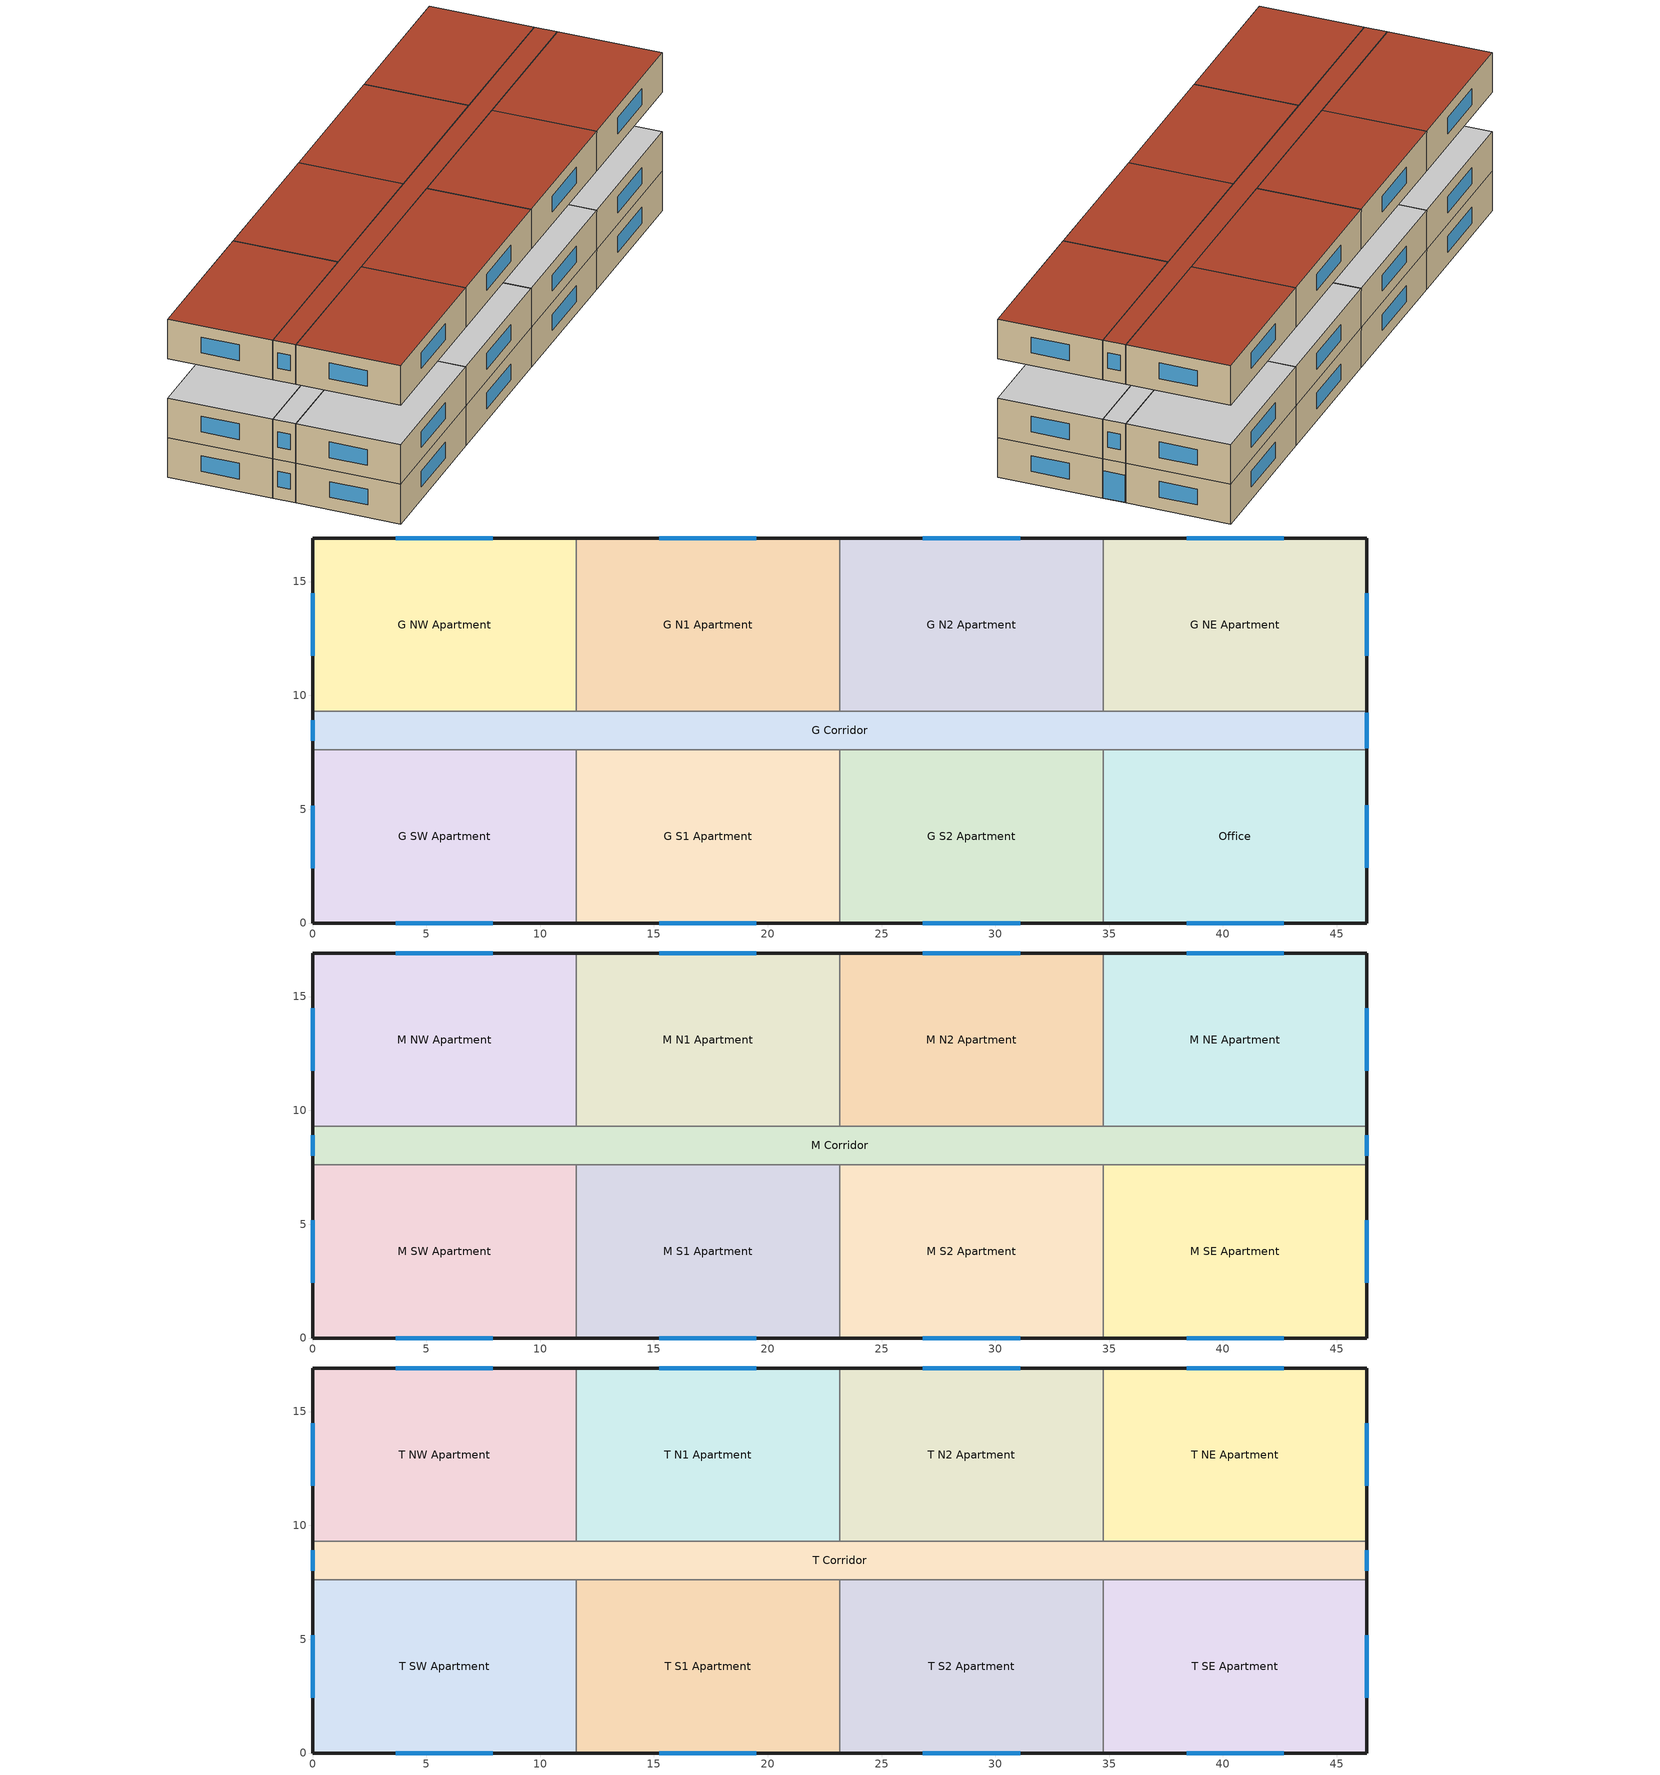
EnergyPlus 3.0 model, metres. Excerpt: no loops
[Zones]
G SW Apartment
 floor ground (Benchmarks-R_Pre1980_Table 8A-15_Unheated_Ext-slab): 0,7.62 11.58,7.62 11.58,0 0,0 z0
 wall outside (Steel-Framed_R-13 + R-3.8 ci_Ext-wall): 0,7.62 0,0 11.58,0 z0:3.05
 wall to G Corridor (Standard_Int-Wall): 11.58,7.62 0,7.62 z0:3.05
 wall to G S1 Apartment (Standard_Int-Wall): 11.58,0 11.58,7.62 z0:3.05
 window (std_window_UValue_3.237_SHGC_0.39_VT_0.495): 3.66,0 7.92,0 z0.95:2.17
 window (std_window_UValue_3.237_SHGC_0.39_VT_0.495_west): 0,5.14 0,2.4 z0.95:2.17
 ceiling adiabatic (INT-FLOOR-UNDERSIDE): 11.58,0 11.58,7.62 0,7.62 0,0 z3.05
G NW Apartment
 floor ground (Benchmarks-R_Pre1980_Table 8A-15_Unheated_Ext-slab): 0,16.92 11.58,16.92 11.58,9.3 0,9.3 z0
 wall outside (Steel-Framed_R-13 + R-3.8 ci_Ext-wall): 11.58,16.92 0,16.92 0,9.3 z0:3.05
 wall to G Corridor (Standard_Int-Wall): 0,9.3 11.58,9.3 z0:3.05
 wall to G N1 Apartment (Standard_Int-Wall): 11.58,9.3 11.58,16.92 z0:3.05
 window (std_window_UValue_3.237_SHGC_0.39_VT_0.495_north): 7.92,16.92 3.66,16.92 z0.95:2.17
 window (std_window_UValue_3.237_SHGC_0.39_VT_0.495_west): 0,14.48 0,11.73 z0.95:2.17
 ceiling adiabatic (INT-FLOOR-UNDERSIDE): 11.58,9.3 11.58,16.92 0,16.92 0,9.3 z3.05
Office
 floor ground (Benchmarks-R_Pre1980_Table 8A-15_Unheated_Ext-slab): 34.75,7.62 46.33,7.62 46.33,0 34.75,0 z0
 wall outside (Steel-Framed_R-13 + R-3.8 ci_Ext-wall): 34.75,0 46.33,0 46.33,7.62 z0:3.05
 wall to G Corridor (Standard_Int-Wall): 46.33,7.62 34.75,7.62 z0:3.05
 wall to G S2 Apartment (Standard_Int-Wall): 34.75,7.62 34.75,0 z0:3.05
 window (std_window_UValue_3.237_SHGC_0.39_VT_0.495): 38.4,0 42.67,0 z0.95:2.17
 window (std_window_UValue_3.237_SHGC_0.39_VT_0.495_east): 46.33,2.44 46.33,5.18 z0.95:2.17
 ceiling adiabatic (INT-FLOOR-UNDERSIDE): 46.33,0 46.33,7.62 34.75,7.62 34.75,0 z3.05
G NE Apartment
 floor ground (Benchmarks-R_Pre1980_Table 8A-15_Unheated_Ext-slab): 34.75,16.92 46.33,16.92 46.33,9.3 34.75,9.3 z0
 wall outside (Steel-Framed_R-13 + R-3.8 ci_Ext-wall): 46.33,9.3 46.33,16.92 34.75,16.92 z0:3.05
 wall to G Corridor (Standard_Int-Wall): 34.75,9.3 46.33,9.3 z0:3.05
 wall to G N2 Apartment (Standard_Int-Wall): 34.75,16.92 34.75,9.3 z0:3.05
 window (std_window_UValue_3.237_SHGC_0.39_VT_0.495_north): 42.67,16.92 38.4,16.92 z0.95:2.17
 window (std_window_UValue_3.237_SHGC_0.39_VT_0.495_east): 46.33,11.73 46.33,14.48 z0.95:2.17
 ceiling adiabatic (INT-FLOOR-UNDERSIDE): 46.33,9.3 46.33,16.92 34.75,16.92 34.75,9.3 z3.05
G N1 Apartment
 floor ground (Benchmarks-R_Pre1980_Table 8A-15_Unheated_Ext-slab): 11.58,16.92 23.16,16.92 23.16,9.3 11.58,9.3 z0
 wall outside (Steel-Framed_R-13 + R-3.8 ci_Ext-wall): 23.16,16.92 11.58,16.92 z0:3.05
 wall to G Corridor (Standard_Int-Wall): 11.58,9.3 23.16,9.3 z0:3.05
 wall to G N2 Apartment (Standard_Int-Wall): 23.16,9.3 23.16,16.92 z0:3.05
 window (std_window_UValue_3.237_SHGC_0.39_VT_0.495_north): 19.51,16.92 15.24,16.92 z0.95:2.17
 ceiling adiabatic (INT-FLOOR-UNDERSIDE): 23.16,9.3 23.16,16.92 11.58,16.92 11.58,9.3 z3.05
G N2 Apartment
 floor ground (Benchmarks-R_Pre1980_Table 8A-15_Unheated_Ext-slab): 23.16,16.92 34.75,16.92 34.75,9.3 23.16,9.3 z0
 wall outside (Steel-Framed_R-13 + R-3.8 ci_Ext-wall): 34.75,16.92 23.16,16.92 z0:3.05
 wall to G Corridor (Standard_Int-Wall): 23.16,9.3 34.75,9.3 z0:3.05
 window (std_window_UValue_3.237_SHGC_0.39_VT_0.495_north): 31.09,16.92 26.82,16.92 z0.95:2.17
 ceiling adiabatic (INT-FLOOR-UNDERSIDE): 34.75,9.3 34.75,16.92 23.16,16.92 23.16,9.3 z3.05
G S1 Apartment
 floor ground (Benchmarks-R_Pre1980_Table 8A-15_Unheated_Ext-slab): 11.58,7.62 23.16,7.62 23.16,0 11.58,0 z0
 wall outside (Steel-Framed_R-13 + R-3.8 ci_Ext-wall): 11.58,0 23.16,0 z0:3.05
 wall to G Corridor (Standard_Int-Wall): 23.16,7.62 11.58,7.62 z0:3.05
 wall to G S2 Apartment (Standard_Int-Wall): 23.16,0 23.16,7.62 z0:3.05
 window (std_window_UValue_3.237_SHGC_0.39_VT_0.495): 15.24,0 19.51,0 z0.95:2.17
 ceiling adiabatic (INT-FLOOR-UNDERSIDE): 23.16,0 23.16,7.62 11.58,7.62 11.58,0 z3.05
G S2 Apartment
 floor ground (Benchmarks-R_Pre1980_Table 8A-15_Unheated_Ext-slab): 23.16,7.62 34.75,7.62 34.75,0 23.16,0 z0
 wall outside (Steel-Framed_R-13 + R-3.8 ci_Ext-wall): 23.16,0 34.75,0 z0:3.05
 wall to G Corridor (Standard_Int-Wall): 34.75,7.62 23.16,7.62 z0:3.05
 window (std_window_UValue_3.237_SHGC_0.39_VT_0.495): 26.82,0 31.09,0 z0.95:2.17
 ceiling adiabatic (INT-FLOOR-UNDERSIDE): 34.75,0 34.75,7.62 23.16,7.62 23.16,0 z3.05
G Corridor
 floor ground (Benchmarks-R_Pre1980_Table 8A-15_Unheated_Ext-slab): 0,9.3 46.33,9.3 46.33,7.62 0,7.62 z0
 wall outside (Steel-Framed_R-13 + R-3.8 ci_Ext-wall): 0,9.3 0,7.62 / 46.33,7.62 46.33,9.3 z0:3.05
 window (std_window_UValue_3.237_SHGC_0.39_VT_0.495_west): 0,8.91 0,8 z0.95:2.17
 window (std_window_UValue_3.237_SHGC_0.39_VT_0.495_east): 46.33,7.67 46.33,9.25 z0.03:2.13
 ceiling adiabatic (INT-FLOOR-UNDERSIDE): 46.33,7.62 46.33,9.3 0,9.3 0,7.62 z3.05
M SW Apartment
 floor adiabatic (INT-FLOOR-TOPSIDE): 0,7.62 11.58,7.62 11.58,0 0,0 z3.05
 wall outside (Steel-Framed_R-13 + R-3.8 ci_Ext-wall): 0,7.62 0,0 11.58,0 z3.05:6.1
 wall to M Corridor (Standard_Int-Wall): 11.58,7.62 0,7.62 z3.05:6.1
 wall to M S1 Apartment (Standard_Int-Wall): 11.58,0 11.58,7.62 z3.05:6.1
 window (std_window_UValue_3.237_SHGC_0.39_VT_0.495_west): 0,5.18 0,2.44 z4:5.22
 window (std_window_UValue_3.237_SHGC_0.39_VT_0.495): 3.66,0 7.92,0 z4:5.22
 ceiling adiabatic (INT-FLOOR-UNDERSIDE): 11.58,0 11.58,7.62 0,7.62 0,0 z6.1
M NW Apartment
 floor adiabatic (INT-FLOOR-TOPSIDE): 0,16.92 11.58,16.92 11.58,9.3 0,9.3 z3.05
 wall outside (Steel-Framed_R-13 + R-3.8 ci_Ext-wall): 11.58,16.92 0,16.92 0,9.3 z3.05:6.1
 wall to M Corridor (Standard_Int-Wall): 0,9.3 11.58,9.3 z3.05:6.1
 wall to M N1 Apartment (Standard_Int-Wall): 11.58,9.3 11.58,16.92 z3.05:6.1
 window (std_window_UValue_3.237_SHGC_0.39_VT_0.495_north): 7.92,16.92 3.66,16.92 z4:5.22
 window (std_window_UValue_3.237_SHGC_0.39_VT_0.495_west): 0,14.48 0,11.73 z4:5.22
 ceiling adiabatic (INT-FLOOR-UNDERSIDE): 11.58,9.3 11.58,16.92 0,16.92 0,9.3 z6.1
M SE Apartment
 floor adiabatic (INT-FLOOR-TOPSIDE): 34.75,7.62 46.33,7.62 46.33,0 34.75,0 z3.05
 wall outside (Steel-Framed_R-13 + R-3.8 ci_Ext-wall): 34.75,0 46.33,0 46.33,7.62 z3.05:6.1
 wall to M Corridor (Standard_Int-Wall): 46.33,7.62 34.75,7.62 z3.05:6.1
 wall to M S2 Apartment (Standard_Int-Wall): 34.75,7.62 34.75,0 z3.05:6.1
 window (std_window_UValue_3.237_SHGC_0.39_VT_0.495_east): 46.33,2.44 46.33,5.18 z4:5.22
 window (std_window_UValue_3.237_SHGC_0.39_VT_0.495): 38.4,0 42.67,0 z4:5.22
 ceiling adiabatic (INT-FLOOR-UNDERSIDE): 46.33,0 46.33,7.62 34.75,7.62 34.75,0 z6.1
M NE Apartment
 floor adiabatic (INT-FLOOR-TOPSIDE): 34.75,16.92 46.33,16.92 46.33,9.3 34.75,9.3 z3.05
 wall outside (Steel-Framed_R-13 + R-3.8 ci_Ext-wall): 46.33,9.3 46.33,16.92 34.75,16.92 z3.05:6.1
 wall to M Corridor (Standard_Int-Wall): 34.75,9.3 46.33,9.3 z3.05:6.1
 wall to M N2 Apartment (Standard_Int-Wall): 34.75,16.92 34.75,9.3 z3.05:6.1
 window (std_window_UValue_3.237_SHGC_0.39_VT_0.495_north): 42.67,16.92 38.4,16.92 z4:5.22
 window (std_window_UValue_3.237_SHGC_0.39_VT_0.495_east): 46.33,11.73 46.33,14.48 z4:5.22
 ceiling adiabatic (INT-FLOOR-UNDERSIDE): 46.33,9.3 46.33,16.92 34.75,16.92 34.75,9.3 z6.1
M N1 Apartment
 floor adiabatic (INT-FLOOR-TOPSIDE): 11.58,16.92 23.16,16.92 23.16,9.3 11.58,9.3 z3.05
 wall outside (Steel-Framed_R-13 + R-3.8 ci_Ext-wall): 23.16,16.92 11.58,16.92 z3.05:6.1
 wall to M Corridor (Standard_Int-Wall): 11.58,9.3 23.16,9.3 z3.05:6.1
 wall to M N2 Apartment (Standard_Int-Wall): 23.16,9.3 23.16,16.92 z3.05:6.1
 window (std_window_UValue_3.237_SHGC_0.39_VT_0.495_north): 19.51,16.92 15.24,16.92 z4:5.22
 ceiling adiabatic (INT-FLOOR-UNDERSIDE): 23.16,9.3 23.16,16.92 11.58,16.92 11.58,9.3 z6.1
M N2 Apartment
 floor adiabatic (INT-FLOOR-TOPSIDE): 23.16,16.92 34.75,16.92 34.75,9.3 23.16,9.3 z3.05
 wall outside (Steel-Framed_R-13 + R-3.8 ci_Ext-wall): 34.75,16.92 23.16,16.92 z3.05:6.1
 wall to M Corridor (Standard_Int-Wall): 23.16,9.3 34.75,9.3 z3.05:6.1
 window (std_window_UValue_3.237_SHGC_0.39_VT_0.495_north): 31.09,16.92 26.82,16.92 z4:5.22
 ceiling adiabatic (INT-FLOOR-UNDERSIDE): 34.75,9.3 34.75,16.92 23.16,16.92 23.16,9.3 z6.1
M S1 Apartment
 floor adiabatic (INT-FLOOR-TOPSIDE): 11.58,7.62 23.16,7.62 23.16,0 11.58,0 z3.05
 wall outside (Steel-Framed_R-13 + R-3.8 ci_Ext-wall): 11.58,0 23.16,0 z3.05:6.1
 wall to M Corridor (Standard_Int-Wall): 23.16,7.62 11.58,7.62 z3.05:6.1
 wall to M S2 Apartment (Standard_Int-Wall): 23.16,0 23.16,7.62 z3.05:6.1
 window (std_window_UValue_3.237_SHGC_0.39_VT_0.495): 15.24,0 19.51,0 z4:5.22
 ceiling adiabatic (INT-FLOOR-UNDERSIDE): 23.16,0 23.16,7.62 11.58,7.62 11.58,0 z6.1
M S2 Apartment
 floor adiabatic (INT-FLOOR-TOPSIDE): 23.16,7.62 34.75,7.62 34.75,0 23.16,0 z3.05
 wall outside (Steel-Framed_R-13 + R-3.8 ci_Ext-wall): 23.16,0 34.75,0 z3.05:6.1
 wall to M Corridor (Standard_Int-Wall): 34.75,7.62 23.16,7.62 z3.05:6.1
 window (std_window_UValue_3.237_SHGC_0.39_VT_0.495): 26.82,0 31.09,0 z4:5.22
 ceiling adiabatic (INT-FLOOR-UNDERSIDE): 34.75,0 34.75,7.62 23.16,7.62 23.16,0 z6.1
M Corridor
 floor adiabatic (INT-FLOOR-TOPSIDE): 0,9.3 46.33,9.3 46.33,7.62 0,7.62 z3.05
 wall outside (Steel-Framed_R-13 + R-3.8 ci_Ext-wall): 0,9.3 0,7.62 / 46.33,7.62 46.33,9.3 z3.05:6.1
 window (std_window_UValue_3.237_SHGC_0.39_VT_0.495_west): 0,8.91 0,8 z4:5.22
 window (std_window_UValue_3.237_SHGC_0.39_VT_0.495_east): 46.33,8 46.33,8.91 z4:5.22
 ceiling adiabatic (INT-FLOOR-UNDERSIDE): 46.33,7.62 46.33,9.3 0,9.3 0,7.62 z6.1
T SW Apartment
 floor adiabatic (INT-FLOOR-TOPSIDE): 0,7.62 11.58,7.62 11.58,0 0,0 z9.14
 wall outside (Steel-Framed_R-13 + R-3.8 ci_Ext-wall): 0,7.62 0,0 11.58,0 z9.14:12.19
 wall to T Corridor (Standard_Int-Wall): 11.58,7.62 0,7.62 z9.14:12.19
 wall to T S1 Apartment (Standard_Int-Wall): 11.58,0 11.58,7.62 z9.14:12.19
 window (std_window_UValue_3.237_SHGC_0.39_VT_0.495_west): 0,5.18 0,2.44 z10.1:11.32
 window (std_window_UValue_3.237_SHGC_0.39_VT_0.495): 3.66,0 7.92,0 z10.1:11.32
 roof outside (IEAD_R-15 ci_Roof): 11.58,0 11.58,7.62 0,7.62 0,0 z12.19
T NW Apartment
 floor adiabatic (INT-FLOOR-TOPSIDE): 0,16.92 11.58,16.92 11.58,9.3 0,9.3 z9.14
 wall outside (Steel-Framed_R-13 + R-3.8 ci_Ext-wall): 11.58,16.92 0,16.92 0,9.3 z9.14:12.19
 wall to T Corridor (Standard_Int-Wall): 0,9.3 11.58,9.3 z9.14:12.19
 wall to T N1 Apartment (Standard_Int-Wall): 11.58,9.3 11.58,16.92 z9.14:12.19
 window (std_window_UValue_3.237_SHGC_0.39_VT_0.495_north): 7.92,16.92 3.66,16.92 z10.1:11.32
 window (std_window_UValue_3.237_SHGC_0.39_VT_0.495_west): 0,14.48 0,11.73 z10.1:11.32
 roof outside (IEAD_R-15 ci_Roof): 11.58,9.3 11.58,16.92 0,16.92 0,9.3 z12.19
T SE Apartment
 floor adiabatic (INT-FLOOR-TOPSIDE): 34.75,7.62 46.33,7.62 46.33,0 34.75,0 z9.14
 wall outside (Steel-Framed_R-13 + R-3.8 ci_Ext-wall): 34.75,0 46.33,0 46.33,7.62 z9.14:12.19
 wall to T Corridor (Standard_Int-Wall): 46.33,7.62 34.75,7.62 z9.14:12.19
 wall to T S2 Apartment (Standard_Int-Wall): 34.75,7.62 34.75,0 z9.14:12.19
 window (std_window_UValue_3.237_SHGC_0.39_VT_0.495_east): 46.33,2.44 46.33,5.18 z10.1:11.32
 window (std_window_UValue_3.237_SHGC_0.39_VT_0.495): 38.4,0 42.67,0 z10.1:11.32
 roof outside (IEAD_R-15 ci_Roof): 46.33,0 46.33,7.62 34.75,7.62 34.75,0 z12.19
T NE Apartment
 floor adiabatic (INT-FLOOR-TOPSIDE): 34.75,16.92 46.33,16.92 46.33,9.3 34.75,9.3 z9.14
 wall outside (Steel-Framed_R-13 + R-3.8 ci_Ext-wall): 46.33,9.3 46.33,16.92 34.75,16.92 z9.14:12.19
 wall to T Corridor (Standard_Int-Wall): 34.75,9.3 46.33,9.3 z9.14:12.19
 wall to T N2 Apartment (Standard_Int-Wall): 34.75,16.92 34.75,9.3 z9.14:12.19
 window (std_window_UValue_3.237_SHGC_0.39_VT_0.495_north): 42.67,16.92 38.4,16.92 z10.1:11.32
 window (std_window_UValue_3.237_SHGC_0.39_VT_0.495_east): 46.33,11.73 46.33,14.48 z10.1:11.32
 roof outside (IEAD_R-15 ci_Roof): 46.33,9.3 46.33,16.92 34.75,16.92 34.75,9.3 z12.19
T N1 Apartment
 floor adiabatic (INT-FLOOR-TOPSIDE): 11.58,16.92 23.16,16.92 23.16,9.3 11.58,9.3 z9.14
 wall outside (Steel-Framed_R-13 + R-3.8 ci_Ext-wall): 23.16,16.92 11.58,16.92 z9.14:12.19
 wall to T Corridor (Standard_Int-Wall): 11.58,9.3 23.16,9.3 z9.14:12.19
 wall to T N2 Apartment (Standard_Int-Wall): 23.16,9.3 23.16,16.92 z9.14:12.19
 window (std_window_UValue_3.237_SHGC_0.39_VT_0.495_north): 19.51,16.92 15.24,16.92 z10.1:11.32
 roof outside (IEAD_R-15 ci_Roof): 23.16,9.3 23.16,16.92 11.58,16.92 11.58,9.3 z12.19
T N2 Apartment
 floor adiabatic (INT-FLOOR-TOPSIDE): 23.16,16.92 34.75,16.92 34.75,9.3 23.16,9.3 z9.14
 wall outside (Steel-Framed_R-13 + R-3.8 ci_Ext-wall): 34.75,16.92 23.16,16.92 z9.14:12.19
 wall to T Corridor (Standard_Int-Wall): 23.16,9.3 34.75,9.3 z9.14:12.19
 window (std_window_UValue_3.237_SHGC_0.39_VT_0.495_north): 31.09,16.92 26.82,16.92 z10.1:11.32
 roof outside (IEAD_R-15 ci_Roof): 34.75,9.3 34.75,16.92 23.16,16.92 23.16,9.3 z12.19
T S1 Apartment
 floor adiabatic (INT-FLOOR-TOPSIDE): 11.58,7.62 23.16,7.62 23.16,0 11.58,0 z9.14
 wall outside (Steel-Framed_R-13 + R-3.8 ci_Ext-wall): 11.58,0 23.16,0 z9.14:12.19
 wall to T Corridor (Standard_Int-Wall): 23.16,7.62 11.58,7.62 z9.14:12.19
 wall to T S2 Apartment (Standard_Int-Wall): 23.16,0 23.16,7.62 z9.14:12.19
 window (std_window_UValue_3.237_SHGC_0.39_VT_0.495): 15.24,0 19.51,0 z10.1:11.32
 roof outside (IEAD_R-15 ci_Roof): 23.16,0 23.16,7.62 11.58,7.62 11.58,0 z12.19
T S2 Apartment
 floor adiabatic (INT-FLOOR-TOPSIDE): 23.16,7.62 34.75,7.62 34.75,0 23.16,0 z9.14
 wall outside (Steel-Framed_R-13 + R-3.8 ci_Ext-wall): 23.16,0 34.75,0 z9.14:12.19
 wall to T Corridor (Standard_Int-Wall): 34.75,7.62 23.16,7.62 z9.14:12.19
 window (std_window_UValue_3.237_SHGC_0.39_VT_0.495): 26.82,0 31.09,0 z10.1:11.32
 roof outside (IEAD_R-15 ci_Roof): 34.75,0 34.75,7.62 23.16,7.62 23.16,0 z12.19
T Corridor
 floor adiabatic (INT-FLOOR-TOPSIDE): 0,9.3 46.33,9.3 46.33,7.62 0,7.62 z9.14
 wall outside (Steel-Framed_R-13 + R-3.8 ci_Ext-wall): 0,9.3 0,7.62 / 46.33,7.62 46.33,9.3 z9.14:12.19
 window (std_window_UValue_3.237_SHGC_0.39_VT_0.495_west): 0,8.91 0,8 z10.1:11.32
 window (std_window_UValue_3.237_SHGC_0.39_VT_0.495_east): 46.33,8 46.33,8.91 z10.1:11.32
 roof outside (IEAD_R-15 ci_Roof): 46.33,7.62 46.33,9.3 0,9.3 0,7.62 z12.19
[Building]
Benchmark Midrise Apartment Building New V1.0_3.0: North Axis=0; Terrain=City; Loads Convergence Tolerance Value=0.04; Temperature Convergence Tolerance Value=0.2; Solar Distribution=FullInteriorAndExterior; Maximum Number of Warmup Days=25
[Site:Location]
LAS_VEGAS_NV_USA TMY2-23169: Latitude {deg}=36.08; Longitude {deg}=-115.17; Time Zone {hr}=-8; Elevation {m}=664
[Site:GroundTemperature:BuildingSurface]
19.75, 19.79, 19.8, 19.83, 19.86, 19.86, 19.81, 19.8, 19.83, 19.86, 19.87, 19.84
[Site:WaterMainsTemperature]
Calculation Method=CORRELATION; Annual Average Outdoor Air Temperature {C}=19.48; Maximum Difference In Monthly Average Outdoor Air Temperatures {deltaC}=25.6
[SizingPeriod:DesignDay] Barometric Pressure {Pa}=93598; Rain Indicator=0; Snow Indicator=0; Day of Month=21; Daylight Saving Time Indicator=0; Humidity Indicating Type=WetBulb
Name | Maximum Dry-Bulb Temperature {C} | Daily Temperature Range {deltaC} | Humidity Indicating Conditions at Maximum Dry-Bulb | Wind Speed {m/s} | Wind Direction {deg} | Sky Clearness | Month | Day Type
LAS_VEGAS Ann Htg 99.6% Condns DB | -1.7 | 0 | -1.7 | 3.1 | 240 | 0 | 1 | WinterDesignDay
LAS_VEGAS Ann Clg .4% Condns DB=>MWB | 42.4 | 13.6 | 19.4 | 5.3 | 230 | 1 | 7 | SummerDesignDay
[WindowMaterial:Glazing] Optical Data Type=SpectralAverage; Thickness=0.003; Infrared Transmittance at Normal Incidence=0; Dirt Correction Factor for Solar and Visible Transmittance=1; Solar Diffusing=No
Name | Solar Transmittance at Normal Incidence | Front Side Solar Reflectance at Normal Incidence | Back Side Solar Reflectance at Normal Incidence | Visible Transmittance at Normal Incidence | Front Side Visible Reflectance at Normal Incidence | Back Side Visible Reflectance at Normal Incidence | Front Side Infrared Hemispherical Emissivity | Back Side Infrared Hemispherical Emissivity | Conductivity
Theoretical Glass [66] | 0.3832 | 0.5668 | 0.5668 | 0.495 | 0.455 | 0.455 | 0.9 | 0.9 | 0.0199
Theoretical Glass [63] | 0.3461 | 0.6039 | 0.6039 | 0.4573 | 0.4927 | 0.4927 | 0.999 | 0.999 | 299.383
[Material] Thermal Absorptance=0.9
Name | Roughness | Thickness | Conductivity | Density | Specific Heat | Solar Absorptance | Visible Absorptance | Thickness {m} | Conductivity {W/m-K} | Density {kg/m3} | Specific Heat {J/kg-K}
Roof Membrane | VeryRough | 0.0095 | 0.16 | 1121.29 | 1460 | 0.7 | 0.7
Roof Insulation | MediumRough | 0.125 | 0.049 | 265 | 836.8 | 0.7 | 0.7
Metal Decking | MediumSmooth | 0.0015 | 45.006 | 7680 | 418.4 | 0.7 | 0.3
GP01 1/2 GYPSUM | Smooth | 0.0127 | 0.16 | 800 | 1090 | 0.7 | 0.5
Wall Insulation [6] | MediumRough | 0.0678 | 0.045 | 265 | 836.8 | 0.7 | 0.7
1/2IN Gypsum | Smooth | 0.0127 | 0.16 | 784.9 | 830 | 0.92 | 0.92
MAT-CC05 8 HW CONCRETE | Rough | 0.2032 | 1.311 | 2240 | 836.8 | 0.7 | 0.7
Floor Insulation [2] | MediumRough | 0.0636 | 0.045 | 265 | 836.8 | 0.7 | 0.7
Std Wood 6inch | MediumSmooth |  |  |  |  | 0.7 | 0.7 | 0.15 | 0.12 | 540 | 1210
Std AC02 | MediumSmooth |  |  |  |  | 0.7 | 0.2 | 0.0127 | 0.057 | 288 | 1339
Std MAT-CC05 4  MW CONCRETE | Rough |  |  |  |  | 0.7 | 0.2 | 0.1 | 0.858 | 1968 | 836.8
Std PW05 | MediumSmooth |  |  |  |  | 0.78 | 0.78 | 0.0191 | 0.115 | 545 | 1213
Std Steel_Brown_Regular | Smooth |  |  |  |  | 0.92 | 0.92 | 0.0015 | 44.9696 | 7689 | 418
[Material:NoMass] Thermal Absorptance=0.9; Solar Absorptance=0.7
Name | Roughness | Thermal Resistance {(m2-K)/W} | Visible Absorptance | Thermal Resistance {m2-K/W}
MAT-SHEATH | Rough | 0.3626 | 0.7
CP02 CARPET PAD | VeryRough | 0.2165 | 0.8
Std CP02 CARPET PAD | VeryRough |  | 0.8 | 0.21648
MAT-AIR-WALL | Rough |  |  | 0.207949
Std Opaque Door panel_con; Std Opaque Door panel_semi | MediumRough |  | 0.7 | 0.12327
Std Overhead Door Panel | MediumRough |  | 0.7 | 0.255345
[Construction]
InteriorFurnishings: Std Wood 6inch
INT-FLOOR-TOPSIDE: Std MAT-CC05 4  MW CONCRETE, Std CP02 CARPET PAD
INT-FLOOR-UNDERSIDE: Std CP02 CARPET PAD, Std MAT-CC05 4  MW CONCRETE
INT-FLOOR-SLAB: Std MAT-CC05 4  MW CONCRETE
DropCeiling: Std AC02
Sloped_Metal_Roof: Std Steel_Brown_Regular, Std PW05
Gable_Wall: Std PW05
AIR-WALL: MAT-AIR-WALL
Std Swinging Door_con: Std Opaque Door panel_con
Std Swinging Door_semi: Std Opaque Door panel_semi
Std Overhead Door: Std Overhead Door Panel
std_window_UValue_3.237_SHGC_0.39_VT_0.495; std_window_UValue_3.237_SHGC_0.39_VT_0.495_east; std_window_UValue_3.237_SHGC_0.39_VT_0.495_north; std_window_UValue_3.237_SHGC_0.39_VT_0.495_west: Theoretical Glass [66]
std_window_UValue_6.922_SHGC_0.36_VT_0.457: Theoretical Glass [63]
IEAD_R-15 ci_Roof: Roof Membrane, Roof Insulation, Metal Decking
Standard_Int-Wall: GP01 1/2 GYPSUM, GP01 1/2 GYPSUM
Steel-Framed_R-13 + R-3.8 ci_Ext-wall: MAT-SHEATH, Wall Insulation [6], 1/2IN Gypsum
Benchmarks-R_Pre1980_Table 8A-15_Unheated_Ext-slab: MAT-CC05 8 HW CONCRETE, CP02 CARPET PAD
Mass_R-8.3 ci_ExposedFloor: Floor Insulation [2], MAT-CC05 8 HW CONCRETE, CP02 CARPET PAD
[ComponentCost:LineItem]
Interior Furnishings: Line Item Type=Construction; Item=InteriorFurnishings; Cost per Area {$/m2}=1
Interior Floor: Line Item Type=Construction; Item=INT-FLOOR-UNDERSIDE; Cost per Area {$/m2}=15
Interior Floor Slab: Line Item Type=Construction; Item=INT-FLOOR-SLAB; Cost per Area {$/m2}=35
Drop Ceiling: Line Item Type=Construction; Item=DropCeiling; Cost per Area {$/m2}=10
Sloped Metal Roof: Line Item Type=Construction; Item=Sloped_Metal_Roof; Cost per Area {$/m2}=1
Gable Wall: Line Item Type=Construction; Item=Gable_Wall; Cost per Area {$/m2}=1
Air Wall: Line Item Type=Construction; Item=AIR-WALL; Cost per Area {$/m2}=1
Swinging Door Conditioned: Line Item Type=Construction; Item=Std Swinging Door_con; Cost per Area {$/m2}=1
Swinging Door Semi-conditioned: Line Item Type=Construction; Item=Std Swinging Door_semi; Cost per Area {$/m2}=1
Overhead Door: Line Item Type=Construction; Item=Std Overhead Door; Cost per Area {$/m2}=1
south:std_window_UValue_3.237_SHGC_0.39_VT_0.495: Line Item Type=Construction; Item=std_window_UValue_3.237_SHGC_0.39_VT_0.495; Cost per Area=215.97
east:std_window_UValue_3.237_SHGC_0.39_VT_0.495_east: Line Item Type=Construction; Item=std_window_UValue_3.237_SHGC_0.39_VT_0.495_east; Cost per Area=215.97
north:std_window_UValue_3.237_SHGC_0.39_VT_0.495_north: Line Item Type=Construction; Item=std_window_UValue_3.237_SHGC_0.39_VT_0.495_north; Cost per Area=215.97
west:std_window_UValue_3.237_SHGC_0.39_VT_0.495_west: Line Item Type=Construction; Item=std_window_UValue_3.237_SHGC_0.39_VT_0.495_west; Cost per Area=215.97
SkylightConst:std_window_UValue_6.922_SHGC_0.36_VT_0.457: Line Item Type=Construction; Item=std_window_UValue_6.922_SHGC_0.36_VT_0.457; Cost per Area=205.748
roofs:IEAD_R-15 ci_Roof: Line Item Type=Construction; Item=IEAD_R-15 ci_Roof; Cost per Area=34.3904
int-walls:Standard_Int-Wall: Line Item Type=Construction; Item=Standard_Int-Wall; Cost per Area=1
ext-walls:Steel-Framed_R-13 + R-3.8 ci_Ext-wall: Line Item Type=Construction; Item=Steel-Framed_R-13 + R-3.8 ci_Ext-wall; Cost per Area=40.2596
ext-slab:Benchmarks-R_Pre1980_Table 8A-15_Unheated_Ext-slab: Line Item Type=Construction; Item=Benchmarks-R_Pre1980_Table 8A-15_Unheated_Ext-slab; Cost per Area=560.787
exposed-floor:Mass_R-8.3 ci_ExposedFloor: Line Item Type=Construction; Item=Mass_R-8.3 ci_ExposedFloor; Cost per Area=34.6727
LIGHTING EQUIP:T Corridor: Line Item Type=Lights; Item=T Corridor; Cost per Unit of Output Capacity=1
LIGHTING EQUIP:G Corridor: Line Item Type=Lights; Item=G Corridor; Cost per Unit of Output Capacity=1
ElectricEquipment:G Corridor:Elevators: Line Item Type=General; Item=G Corridor; Cost per Each=1; Quantity=1.932
LIGHTING EQUIP:M Corridor: Line Item Type=Lights; Item=M Corridor; Cost per Unit of Output Capacity=1
[Zone] Type=1; Ceiling Height=-9999; Part of Total Floor Area=Yes
Name | Multiplier | Volume
G SW Apartment | 1 | 268.9643
G NW Apartment; Office; G NE Apartment; G N1 Apartment; G N2 Apartment; G S1 Apartment; G S2 Apartment; T SW Apartment; T NW Apartment; T SE Apartment; T NE Apartment; T N1 Apartment; T N2 Apartment; T S1 Apartment; T S2 Apartment | 1 | 268.964
M SW Apartment; M NW Apartment; M SE Apartment; M NE Apartment; M N1 Apartment; M N2 Apartment; M S1 Apartment; M S2 Apartment | 2 | 268.964
T Corridor; G Corridor | 1 | 236.687
M Corridor | 2 | 236.687
[InternalMass] Construction=InteriorFurnishings
Name | Zone | Surface Area
G SW Apartment_InternalMass_1 | G SW Apartment | 176.4974
G NW Apartment_InternalMass_1 | G NW Apartment | 176.4974
Office_InternalMass_1 | Office | 176.4974
G NE Apartment_InternalMass_1 | G NE Apartment | 176.4974
G N1 Apartment_InternalMass_1 | G N1 Apartment | 176.4974
G N2 Apartment_InternalMass_1 | G N2 Apartment | 176.4974
G S1 Apartment_InternalMass_1 | G S1 Apartment | 176.4974
G S2 Apartment_InternalMass_1 | G S2 Apartment | 176.4974
M SW Apartment_InternalMass_1 | M SW Apartment | 176.4974
M NW Apartment_InternalMass_1 | M NW Apartment | 176.4974
M SE Apartment_InternalMass_1 | M SE Apartment | 176.4974
M NE Apartment_InternalMass_1 | M NE Apartment | 176.4974
M N1 Apartment_InternalMass_1 | M N1 Apartment | 176.4974
M N2 Apartment_InternalMass_1 | M N2 Apartment | 176.4974
M S1 Apartment_InternalMass_1 | M S1 Apartment | 176.4974
M S2 Apartment_InternalMass_1 | M S2 Apartment | 176.4974
T SW Apartment_InternalMass_1 | T SW Apartment | 176.4974
T NW Apartment_InternalMass_1 | T NW Apartment | 176.4974
T SE Apartment_InternalMass_1 | T SE Apartment | 176.4974
T NE Apartment_InternalMass_1 | T NE Apartment | 176.4974
T N1 Apartment_InternalMass_1 | T N1 Apartment | 176.4974
T N2 Apartment_InternalMass_1 | T N2 Apartment | 176.4974
T S1 Apartment_InternalMass_1 | T S1 Apartment | 176.4974
T S2 Apartment_InternalMass_1 | T S2 Apartment | 176.4974
T Corridor_InternalMass_1 | T Corridor | 155.3169
G Corridor_InternalMass_1 | G Corridor | 155.3169
M Corridor_InternalMass_1 | M Corridor | 155.3169
[ZoneInfiltration] Schedule=INFIL_SCH; Design Volume Flow Rate Calculation Method=Flow/Zone; Constant Term Coefficient=1; Temperature Term Coefficient=0; Velocity Term Coefficient=0; Velocity Squared Term Coefficient=0
Name | Zone | Design Flow Rate {m3/s}
G SW Apartment_Infiltration | G SW Apartment | 0.0129
G NW Apartment_Infiltration | G NW Apartment | 0.0389
Office_Infiltration | Office | 0.0055
G NE Apartment_Infiltration | G NE Apartment | 0.0043
G N1 Apartment_Infiltration | G N1 Apartment | 0.0234
G N2 Apartment_Infiltration | G N2 Apartment | 0.0234
G S1 Apartment_Infiltration | G S1 Apartment | 0.0078
G S2 Apartment_Infiltration | G S2 Apartment | 0.0078
M SW Apartment_Infiltration | M SW Apartment | 0.0186
M NW Apartment_Infiltration | M NW Apartment | 0.0558
M SE Apartment_Infiltration | M SE Apartment | 0.008
M NE Apartment_Infiltration | M NE Apartment | 0.0062
M N1 Apartment_Infiltration | M N1 Apartment | 0.0336
M N2 Apartment_Infiltration | M N2 Apartment | 0.0336
M S1 Apartment_Infiltration | M S1 Apartment | 0.0112
M S2 Apartment_Infiltration | M S2 Apartment | 0.0112
T SW Apartment_Infiltration | T SW Apartment | 0.0246
T NW Apartment_Infiltration | T NW Apartment | 0.0737
T SE Apartment_Infiltration | T SE Apartment | 0.0105
T NE Apartment_Infiltration | T NE Apartment | 0.0082
T N1 Apartment_Infiltration | T N1 Apartment | 0.0324
T N2 Apartment_Infiltration | T N2 Apartment | 0.0324
T S1 Apartment_Infiltration | T S1 Apartment | 0.0108
T S2 Apartment_Infiltration | T S2 Apartment | 0.0108
[People] Number of People Calculation Method=People; Fraction Radiant=0.3; User Specified Sensible Fraction=AUTOCALCULATE; Activity Level Schedule=ACTIVITY_SCH; Enable ASHRAE 55 Comfort Warnings=No; MRT Calculation=ZoneAveraged; Work Efficiency Schedule=WORK_EFF_SCH; Clothing Schedule=CLOTHING_SCH; Air Velocity Schedule=AIR_VELO_SCH; Thermal Comfort Report=FANGER
Name | Zone | Schedule | Number of People
G SW Apartment | G SW Apartment | APT_OCC_SCH | 2.5
G NW Apartment | G NW Apartment | APT_OCC_SCH | 2.5
Office | Office | OFF_OCC_SCH | 2
G NE Apartment | G NE Apartment | APT_OCC_SCH | 2.5
G N1 Apartment | G N1 Apartment | APT_OCC_SCH | 2.5
G N2 Apartment | G N2 Apartment | APT_OCC_SCH | 2.5
G S1 Apartment | G S1 Apartment | APT_OCC_SCH | 2.5
G S2 Apartment | G S2 Apartment | APT_OCC_SCH | 2.5
M SW Apartment | M SW Apartment | APT_OCC_SCH | 2.5
M NW Apartment | M NW Apartment | APT_OCC_SCH | 2.5
M SE Apartment | M SE Apartment | APT_OCC_SCH | 2.5
M NE Apartment | M NE Apartment | APT_OCC_SCH | 2.5
M N1 Apartment | M N1 Apartment | APT_OCC_SCH | 2.5
M N2 Apartment | M N2 Apartment | APT_OCC_SCH | 2.5
M S1 Apartment | M S1 Apartment | APT_OCC_SCH | 2.5
M S2 Apartment | M S2 Apartment | APT_OCC_SCH | 2.5
T SW Apartment | T SW Apartment | APT_OCC_SCH | 2.5
T NW Apartment | T NW Apartment | APT_OCC_SCH | 2.5
T SE Apartment | T SE Apartment | APT_OCC_SCH | 2.5
T NE Apartment | T NE Apartment | APT_OCC_SCH | 2.5
T N1 Apartment | T N1 Apartment | APT_OCC_SCH | 2.5
T N2 Apartment | T N2 Apartment | APT_OCC_SCH | 2.5
T S1 Apartment | T S1 Apartment | APT_OCC_SCH | 2.5
T S2 Apartment | T S2 Apartment | APT_OCC_SCH | 2.5
[Lights] Design Level Calculation Method=LightingLevel; Return Air Fraction=0; Fraction Radiant=0.7; Fraction Visible=0.2; Fraction Replaceable=1; Return Air Fraction is Calculated from Plenum Temperature=No
Name | Zone | Schedule | Design Level {W}
G SW Apartment_Lights | G SW Apartment | APT_LIGHT_SCH | 341.9636
G NW Apartment_Lights | G NW Apartment | APT_LIGHT_SCH | 341.9636
Office_Lights | Office | OFF_LIGHT_SCH | 949.5558
G NE Apartment_Lights | G NE Apartment | APT_LIGHT_SCH | 341.9636
G N1 Apartment_Lights | G N1 Apartment | APT_LIGHT_SCH | 341.9636
G N2 Apartment_Lights | G N2 Apartment | APT_LIGHT_SCH | 341.9636
G S1 Apartment_Lights | G S1 Apartment | APT_LIGHT_SCH | 341.9636
G S2 Apartment_Lights | G S2 Apartment | APT_LIGHT_SCH | 341.9636
M SW Apartment_Lights | M SW Apartment | APT_LIGHT_SCH | 341.9636
M NW Apartment_Lights | M NW Apartment | APT_LIGHT_SCH | 341.9636
M SE Apartment_Lights | M SE Apartment | APT_LIGHT_SCH | 341.9636
M NE Apartment_Lights | M NE Apartment | APT_LIGHT_SCH | 341.9636
M N1 Apartment_Lights | M N1 Apartment | APT_LIGHT_SCH | 341.9636
M N2 Apartment_Lights | M N2 Apartment | APT_LIGHT_SCH | 341.9636
M S1 Apartment_Lights | M S1 Apartment | APT_LIGHT_SCH | 341.9636
M S2 Apartment_Lights | M S2 Apartment | APT_LIGHT_SCH | 341.9636
T SW Apartment_Lights | T SW Apartment | APT_LIGHT_SCH | 341.9636
T NW Apartment_Lights | T NW Apartment | APT_LIGHT_SCH | 341.9636
T SE Apartment_Lights | T SE Apartment | APT_LIGHT_SCH | 341.9636
T NE Apartment_Lights | T NE Apartment | APT_LIGHT_SCH | 341.9636
T N1 Apartment_Lights | T N1 Apartment | APT_LIGHT_SCH | 341.9636
T N2 Apartment_Lights | T N2 Apartment | APT_LIGHT_SCH | 341.9636
T S1 Apartment_Lights | T S1 Apartment | APT_LIGHT_SCH | 341.9636
T S2 Apartment_Lights | T S2 Apartment | APT_LIGHT_SCH | 341.9636
T Corridor_Lights | T Corridor | COR_LIGHT_SCH | 417.8025
G Corridor_Lights | G Corridor | COR_LIGHT_SCH | 417.8025
M Corridor_Lights | M Corridor | COR_LIGHT_SCH | 417.8025
[ElectricEquipment] Design Level Calculation Method=EquipmentLevel; Fraction Latent=0
Name | Zone | Schedule | Design Level {W} | Fraction Radiant | Fraction Lost
G SW Apartment_PlugMisc_Equip | G SW Apartment | APT_EQP_SCH | 588.9717 | 0.5 | 0
G NW Apartment_PlugMisc_Equip | G NW Apartment | APT_EQP_SCH | 588.9717 | 0.5 | 0
Office_PlugMisc_Equip | Office | OFF_EQP_SCH | 712.1669 | 0.5 | 0
G NE Apartment_PlugMisc_Equip | G NE Apartment | APT_EQP_SCH | 588.9717 | 0.5 | 0
G N1 Apartment_PlugMisc_Equip | G N1 Apartment | APT_EQP_SCH | 588.9717 | 0.5 | 0
G N2 Apartment_PlugMisc_Equip | G N2 Apartment | APT_EQP_SCH | 588.9717 | 0.5 | 0
G S1 Apartment_PlugMisc_Equip | G S1 Apartment | APT_EQP_SCH | 588.9717 | 0.5 | 0
G S2 Apartment_PlugMisc_Equip | G S2 Apartment | APT_EQP_SCH | 588.9717 | 0.5 | 0
M SW Apartment_PlugMisc_Equip | M SW Apartment | APT_EQP_SCH | 588.9717 | 0.5 | 0
M NW Apartment_PlugMisc_Equip | M NW Apartment | APT_EQP_SCH | 588.9717 | 0.5 | 0
M SE Apartment_PlugMisc_Equip | M SE Apartment | APT_EQP_SCH | 588.9717 | 0.5 | 0
M NE Apartment_PlugMisc_Equip | M NE Apartment | APT_EQP_SCH | 588.9717 | 0.5 | 0
M N1 Apartment_PlugMisc_Equip | M N1 Apartment | APT_EQP_SCH | 588.9717 | 0.5 | 0
M N2 Apartment_PlugMisc_Equip | M N2 Apartment | APT_EQP_SCH | 588.9717 | 0.5 | 0
M S1 Apartment_PlugMisc_Equip | M S1 Apartment | APT_EQP_SCH | 588.9717 | 0.5 | 0
M S2 Apartment_PlugMisc_Equip | M S2 Apartment | APT_EQP_SCH | 588.9717 | 0.5 | 0
T SW Apartment_PlugMisc_Equip | T SW Apartment | APT_EQP_SCH | 588.9717 | 0.5 | 0
T NW Apartment_PlugMisc_Equip | T NW Apartment | APT_EQP_SCH | 588.9717 | 0.5 | 0
T SE Apartment_PlugMisc_Equip | T SE Apartment | APT_EQP_SCH | 588.9717 | 0.5 | 0
T NE Apartment_PlugMisc_Equip | T NE Apartment | APT_EQP_SCH | 588.9717 | 0.5 | 0
T N1 Apartment_PlugMisc_Equip | T N1 Apartment | APT_EQP_SCH | 588.9717 | 0.5 | 0
T N2 Apartment_PlugMisc_Equip | T N2 Apartment | APT_EQP_SCH | 588.9717 | 0.5 | 0
T S1 Apartment_PlugMisc_Equip | T S1 Apartment | APT_EQP_SCH | 588.9717 | 0.5 | 0
T S2 Apartment_PlugMisc_Equip | T S2 Apartment | APT_EQP_SCH | 588.9717 | 0.5 | 0
G Corridor_Elevators_Equip | G Corridor | BLDG_ELEVATORS | 1932 | 0 | 0.85
[AvailabilityManager:Scheduled] Schedule=HVACOperationSchd
SPLITSYSTEMAC:1 Availability Manager; SPLITSYSTEMAC:2 Availability Manager; SPLITSYSTEMAC:3 Availability Manager; SPLITSYSTEMAC:4 Availability Manager; SPLITSYSTEMAC:5 Availability Manager; SPLITSYSTEMAC:6 Availability Manager; SPLITSYSTEMAC:7 Availability Manager; SPLITSYSTEMAC:8 Availability Manager; SPLITSYSTEMAC:9 Availability Manager; SPLITSYSTEMAC:10 Availability Manager; SPLITSYSTEMAC:11 Availability Manager; SPLITSYSTEMAC:12 Availability Manager; SPLITSYSTEMAC:13 Availability Manager; SPLITSYSTEMAC:14 Availability Manager; SPLITSYSTEMAC:15 Availability Manager; SPLITSYSTEMAC:16 Availability Manager; SPLITSYSTEMAC:17 Availability Manager; SPLITSYSTEMAC:18 Availability Manager; SPLITSYSTEMAC:19 Availability Manager; SPLITSYSTEMAC:20 Availability Manager; SPLITSYSTEMAC:21 Availability Manager; SPLITSYSTEMAC:22 Availability Manager; SPLITSYSTEMAC:23 Availability Manager; SPLITSYSTEMAC:24 Availability Manager
[Exterior:Lights]
Exterior Facade Lighting: Schedule=ALWAYS_ON; Design Level=8299.47; Control Option=AstronomicalClock
[UtilityCost:Tariff]
Name | Output Meter | Conversion Factor Choice | Time of Use Period Schedule | Season Schedule | Demand Window Length | Monthly Charge or Variable | Group
NevadaPower_LGS-3_LargeGeneral | Electricity:Facility | kWh | NevadaPowTOUSched | NevadaPowSeasonsSched | HalfHour | 184 | Comm Elect
NevadaPower_LGS-2_LargeGeneral | Electricity:Facility | kWh | NevadaPowTOUSched | NevadaPowSeasonsSched | HalfHour | 179 | Comm Elect
NevadaPower_LGS-1_LargeGeneral | Electricity:Facility | kWh |  |  | HalfHour | 15.7 | Comm Elect
NevadaPower_GS_GeneralService | Electricity:Facility | kWh |  |  | HalfHour | 11 | Comm Elect
NV_EIAMonthlyRateGas | Gas:Facility | MCF |  |  |  | 0 | Comm Gas
[UtilityCost:Charge:Simple]
Name | Charge Variable | Tariff | Source Variable | Season | Category Variable | Cost per Unit Value or Variable
 | SummerPeakEnergyCharge | NevadaPower_LGS-3_LargeGeneral | PeakEnergy | Summer | EnergyCharges | 0.0858
 | SummerOffPeakEnergyCharge | NevadaPower_LGS-3_LargeGeneral | OffPeakEnergy | Summer | EnergyCharges | 0.0484
 | SummerShoulderEnergyCharge | NevadaPower_LGS-3_LargeGeneral | ShoulderEnergy | Summer | EnergyCharges | 0.0706
 | WinterEnergyCharge | NevadaPower_LGS-3_LargeGeneral | totalEnergy | Winter | EnergyCharges | 0.04925
 | DeferredAccountingEnergyCharge | NevadaPower_LGS-3_LargeGeneral | totalEnergy | Annual | EnergyCharges | 0.0128
 | FacilitiesDemandCharge | NevadaPower_LGS-3_LargeGeneral | totalDemand | Annual | DemandCharges | 2.94
 | WinterDemandCharge | NevadaPower_LGS-3_LargeGeneral | totalDemand | Winter | DemandCharges | 0.5
 | SummerOnPeakDemandCharge | NevadaPower_LGS-3_LargeGeneral | PeakDemand | Summer | DemandCharges | 8.36
 | SummerShoulderDemandCharge | NevadaPower_LGS-3_LargeGeneral | ShoulderDemand | Summer | DemandCharges | 0.43
 | TaxofSixPtfivePercent | NevadaPower_LGS-3_LargeGeneral | SubTotal | Annual | Taxes | 0.065
 | SummerPeakEnergyCharge | NevadaPower_LGS-2_LargeGeneral | PeakEnergy | Summer | EnergyCharges | 0.0889
 | SummerOffPeakEnergyCharge | NevadaPower_LGS-2_LargeGeneral | OffPeakEnergy | Summer | EnergyCharges | 0.0502
 | SummerShoulderEnergyCharge | NevadaPower_LGS-2_LargeGeneral | ShoulderEnergy | Summer | EnergyCharges | 0.0725
 | WinterEnergyCharge | NevadaPower_LGS-2_LargeGeneral | totalEnergy | Winter | EnergyCharges | 0.0509
 | DeferredAccountingEnergyCharge | NevadaPower_LGS-2_LargeGeneral | totalEnergy | Annual | EnergyCharges | 0.0128
 | FacilitiesDemandCharge | NevadaPower_LGS-2_LargeGeneral | totalDemand | Annual | DemandCharges | 2.74
 | WinterDemandCharge | NevadaPower_LGS-2_LargeGeneral | totalDemand | Winter | DemandCharges | 0.25
 | SummerOnPeakDemandCharge | NevadaPower_LGS-2_LargeGeneral | PeakDemand | Summer | DemandCharges | 7.16
 | SummerShoulderDemandCharge | NevadaPower_LGS-2_LargeGeneral | ShoulderDemand | Summer | DemandCharges | 0.39
 | TaxofSixPtfivePercent | NevadaPower_LGS-2_LargeGeneral | SubTotal | Annual | Taxes | 0.065
 | AnnualElectConsumpCharge | NevadaPower_LGS-1_LargeGeneral | totalEnergy | Annual | EnergyCharges | 0.0646
 | AnnualDefferredAccountingCharge | NevadaPower_LGS-1_LargeGeneral | totalEnergy | Annual | EnergyCharges | 0.0128
 | AnnualFacilitiesDemandCharge | NevadaPower_LGS-1_LargeGeneral | totalDemand | Annual | DemandCharges | 3.77
 | AnnualDemandCharge | NevadaPower_LGS-1_LargeGeneral | totalDemand | Annual | DemandCharges | 1.1
 | TaxofSixPtfivePercent | NevadaPower_LGS-1_LargeGeneral | SubTotal | Annual | Taxes | 0.065
 | AnnualElectConsumpCharge | NevadaPower_GS_GeneralService | totalEnergy | Annual | EnergyCharges | 0.0783
 | AnnualDefferredAccountingCharge | NevadaPower_GS_GeneralService | totalEnergy | Annual | EnergyCharges | 0.0128
 | TaxofSixPtfivePercent | NevadaPower_GS_GeneralService | SubTotal | Annual | Taxes | 0.065
 | MonthlyRateGasCharge | NV_EIAMonthlyRateGas | totalEnergy | Annual | EnergyCharges | NV_MonthlyGasRates
 | TaxofSixPtfivePercent | NV_EIAMonthlyRateGas | SubTotal | Annual | Taxes | 0.065
[UtilityCost:Qualify] Season=Annual; Threshold Test=Count
Name | Tariff | Variable | Qualify Type | Threshold Value or Variable | Number of Months
MinDemand1000kw | NevadaPower_LGS-3_LargeGeneral | TotalDemand | Minimum | 1000 | 12
MinEnergy3500kwh | NevadaPower_LGS-3_LargeGeneral | TotalEnergy | Minimum | 3500 | 12
MinDemand300kw | NevadaPower_LGS-2_LargeGeneral | TotalDemand | Minimum | 300 | 12
MinEnergy3500kwh | NevadaPower_LGS-2_LargeGeneral | TotalEnergy | Minimum | 3500 | 12
MaxDemand1000kw | NevadaPower_LGS-2_LargeGeneral | TotalDemand | Maximum | 1000 | 1
MaxDemand300kw | NevadaPower_LGS-1_LargeGeneral | TotalDemand | Maximum | 300 | 1
MinEnergy3500kwh | NevadaPower_LGS-1_LargeGeneral | TotalEnergy | Minimum | 3500 | 12
MaxDemand300kw | NevadaPower_GS_GeneralService | TotalDemand | Maximum | 300 | 1
MaxEnergy3500kwh | NevadaPower_GS_GeneralService | TotalEnergy | Maximum | 3500 | 1
[UtilityCost:Variable]
NV_MonthlyGasRates: Tariff=NV_EIAMonthlyRateGas; January Value=7.51; February Value=7.65; March Value=7.82; April Value=7.88; May Value=7.78; June Value=8.22; July Value=8.87; August Value=9.26; September Value=9.02; October Value=9.31; November Value=7.45; December Value=7.24
[Schedule:Compact]
APT_LIGHT_SCH: Fraction, Through: 12/31, For: AllDays, Until: 04:00, 0.067, Until: 05:00, 0.187, Until: 06:00, 0.394, Until: 07:00, 0.44, Until: 08:00, 0.393, Until: 09:00, 0.172, Until: 15:00, 0.119, Until: 16:00, 0.206, Until: 17:00, 0.439, Until: 18:00, 0.616, Until: 19:00, 0.829, Until: 20:00, 0.986, Until: 21:00, 1, Until: 22:00, 0.692, Until: 23:00, 0.384, Until: 24:00, 0.16
OFF_LIGHT_SCH: Fraction, Through: 12/31, For: Weekdays, Until: 08:00, 0.18, Until: 12:00, 0.9, Until: 13:00, 0.8, Until: 17:00, 0.9, Until: 24:00, 0.18, For: AllOtherDays, Until: 24:00, 0.18
COR_LIGHT_SCH; INFIL_SCH; ALWAYS_ON; HVACOperationSchd: Through: 12/31, For: AllDays, Until: 24:00, 1
APT_OCC_SCH: Through: 12/31, For: AllDays, Until: 7:00, 1, Until: 8:00, 0.85, Until: 9:00, 0.39, Until: 16:00, 0.25, Until: 17:00, 0.3, Until: 18:00, 0.52, Until: 21:00, 0.87, Until: 24:00, 1
OFF_OCC_SCH: Through: 12/31, For: Weekdays, Until: 8:00, 0, Until: 12:00, 1, Until: 13:00, 0.5, Until: 17:00, 1, Until: 24:00, 0, For AllOtherDays, Until: 24:00, 0
APT_EQP_SCH: Through: 12/31, For: AllDays, Until: 1:00, 0.45, Until: 2:00, 0.41, Until: 3:00, 0.39, Until: 5:00, 0.38, Until: 6:00, 0.43, Until: 7:00, 0.54, Until: 8:00, 0.65, Until: 9:00, 0.66, Until: 10:00, 0.67, Until: 11:00, 0.69, Until: 12:00, 0.7, Until: 13:00, 0.69, Until: 14:00, 0.66, Until: 15:00, 0.65, Until: 16:00, 0.68, Until: 17:00, 0.8, Until: 19:00, 1, Until: 20:00, 0.93, Until: 21:00, 0.89, Until: 22:00, 0.85, Until: 23:00, 0.71, Until: 24:00, 0.58
OFF_EQP_SCH: Through: 12/31, For: Weekdays, Until: 7:00, 0.33, Until: 8:00, 0.5, Until: 12:00, 1, Until: 13:00, 0.94, Until: 17:00, 1, Until: 18:00, 0.5, Until: 24:00, 0.33, For AllOtherDays, Until: 24:00, 0.33
ACTIVITY_SCH: Through: 12/31, For: AllDays, Until: 24:00, 120
WORK_EFF_SCH: Through: 12/31, For: AllDays, Until: 24:00, 0
AIR_VELO_SCH: Through: 12/31, For: AllDays, Until: 24:00, 0.2
CLOTHING_SCH: Through: 04/30, For: AllDays, Until: 24:00, 1, Through: 09/30, For: AllDays, Until: 24:00, 0.5, Through: 12/31, For: AllDays, Until: 24:00, 1
NevadaPowSeasonsSched: Through: 5/31, For: AllDays, Until: 24:00, 1, Through: 9/30, For: AllDays, Until: 24:00, 3, Through: 12/31, For: AllDays, Until: 24:00, 1
NevadaPowTOUSched: Through: 12/31, For: AllDays, Until: 10:00, 3, Until: 13:00, 2, Until: 19:00, 1, Until: 22:00, 2, Until: 24:00, 3
[SCHEDULE:COMPACT]
BLDG_ELEVATORS: Fraction, Through: 12/31, For: AllDays, Until: 04:00, 0.05, Until: 05:00, 0.1, Until: 06:00, 0.2, Until: 07:00, 0.4, Until: 09:00, 0.5, Until: 10:00, 0.35, Until: 16:00, 0.15, Until: 17:00, 0.35, Until: 19:00, 0.5, Until: 21:00, 0.4, Until: 22:00, 0.3, Until: 23:00, 0.2, Until: 24:00, 0.1
